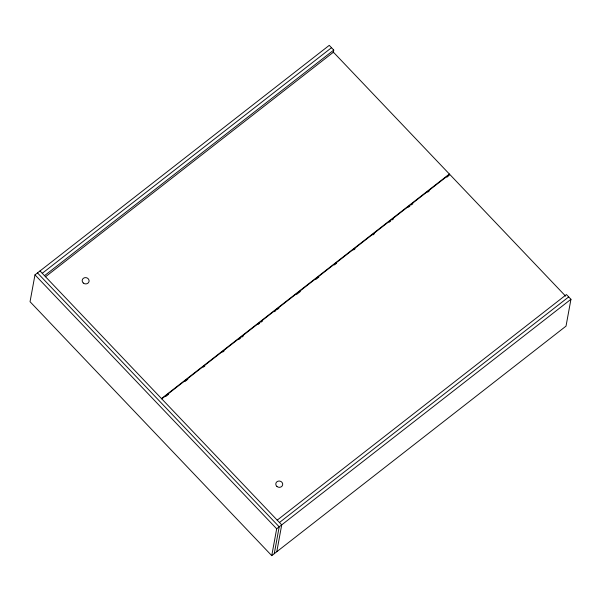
<?xml version="1.0" encoding="UTF-8"?>
<svg xmlns="http://www.w3.org/2000/svg" width="601" height="601" viewBox="0 0 601 601"><rect width="100%" height="100%" fill="white"/><g stroke="black" fill="none" stroke-linecap="round" stroke-linejoin="round"><path stroke-width="0.9" d="M333.255 52.768L333.75 50.078L329.25 45.353L34.978 274.875L30.05 301.717L271.75 555.647L566.022 326.125L570.95 299.283L566.45 294.558L277.211 520.143M271.75 555.647L276.678 528.797L570.95 299.283M274.266 553.686L279.195 526.837L37.495 272.907M276.791 551.718L281.711 524.876L40.012 270.946M449.12 175.454L449.383 174.035L333.42 52.204L45.503 276.768M42.265 273.305L331.497 47.719M44.512 275.671L333.75 50.078M161.466 398.598L449.383 174.035M161.722 398.869L449.646 174.305L565.609 296.135M165.643 396.555L168.603 394.248M184.89 381.552L187.85 379.239M203.393 367.113L204.873 365.964M222.633 352.111L224.113 350.954M238.92 339.407L240.4 338.25M241.88 337.101L243.36 335.944M258.167 324.397L259.647 323.24M261.127 322.091L262.607 320.934M274.447 311.694L275.927 310.544M277.407 309.387L278.887 308.23M296.654 294.377L300.35 291.493M315.893 279.367L318.853 277.061M334.396 264.936L336.62 263.208M353.643 249.926L355.123 248.776M372.89 234.916L374.37 233.766M389.17 222.22L390.65 221.063M392.13 219.906L393.61 218.756M408.417 207.21L409.897 206.053M411.377 204.896L412.857 203.747M427.657 192.2L429.137 191.043M446.904 177.19L448.384 176.033M279.465 522.509L568.704 296.917M34.978 274.875L276.678 528.797M276.911 486.449A3.486 3.155 10.4 0 0 282.643 484.962A3.486 3.155 10.4 0 0 278.18 481.138A3.486 3.155 10.4 0 0 276.911 486.449M83.299 283.033A3.486 3.155 10.4 0 0 89.031 281.546A3.486 3.155 10.4 0 0 84.561 277.722A3.486 3.155 10.4 0 0 83.299 283.033"/></g></svg>
